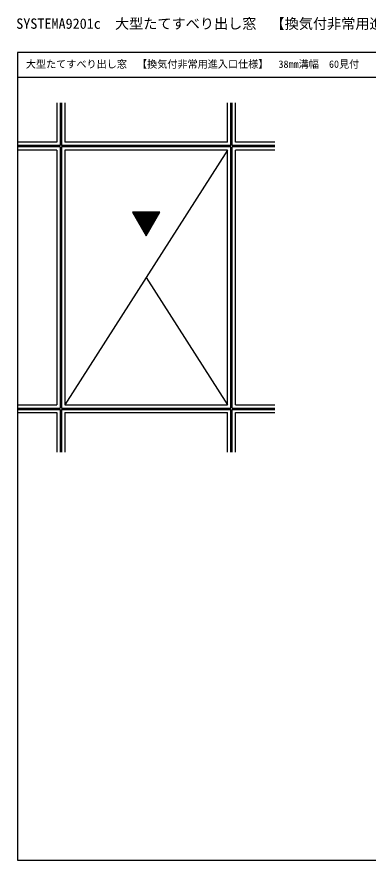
# Model space of a CAD drawing. Units: millimetres, scale not verified. Extents: x -960 to 961, y -419 to 416.
# Drawn here: x -960 to -612, y -419 to 416 of the extents above; entities that cross this region are included whole.
import ezdxf
from ezdxf.enums import TextEntityAlignment as Align

# ---------------------------------------------------------------- set-up
doc = ezdxf.new("R2010")
doc.units = ezdxf.units.MM
doc.header["$LTSCALE"] = 2
for name, color, linetype in [('0-1_USER1', 3, 'Continuous'), ('0-6_YKK_A1', 4, 'Continuous'), ('0-8_YKK_ZWAK', 7, 'Continuous')]:
    doc.layers.add(name, color=color, linetype=linetype)
doc.styles.add('ＭＳ ゴシック', font='')
doc.styles.get('ＭＳ ゴシック').set_extended_font_data('MS Gothic')

msp = doc.modelspace()

# ---------------------------------------------------------------- linework, layer by layer
at = {"layer": '0-6_YKK_A1'}
for p, q in [((-920.4, 331.1), (-920.4, 292.1)), ((-917.15, 331.1), (-917.15, 288.85)), ((-915.85, 331.1), (-915.85, 288.85)), ((-912.6, 331.1), (-912.6, 292.1)), ((-751.4, 292.1), (-751.4, 331.1)), ((-748.15, 288.85), (-748.15, 331.1)), ((-746.85, 288.85), (-746.85, 331.1)), ((-743.6, 292.1), (-743.6, 331.1)), ((-920.4, 292.1), (-959.4, 292.1)), ((-917.15, 288.85), (-959.4, 288.85)), ((-917.15, 287.55), (-959.4, 287.55)), ((-920.4, 284.3), (-959.4, 284.3)), ((-920.4, 284.3), (-920.4, 32.1)), ((-917.15, 287.55), (-917.15, 28.85)), ((-748.15, 288.85), (-915.85, 288.85)), ((-748.15, 287.55), (-915.85, 287.55)), ((-915.85, 287.55), (-915.85, 28.85)), ((-751.4, 292.1), (-912.6, 292.1)), ((-912.6, 284.3), (-912.6, 32.1)), ((-751.4, 284.3), (-912.6, 284.3)), ((-751.4, 284.3), (-912.6, 32.1)), ((-751.4, 32.1), (-751.4, 284.3)), ((-748.15, 28.85), (-748.15, 287.55)), ((-704.6, 288.85), (-746.85, 288.85)), ((-704.6, 287.55), (-746.85, 287.55)), ((-746.85, 28.85), (-746.85, 287.55)), ((-704.6, 292.1), (-743.6, 292.1)), ((-704.6, 284.3), (-743.6, 284.3)), ((-743.6, 32.1), (-743.6, 284.3)), ((-818.535, 222.811), (-845.465, 222.811)), ((-818.835, 222.291), (-845.165, 222.291)), ((-819.135, 221.771), (-844.865, 221.771)), ((-819.436, 221.251), (-844.564, 221.251)), ((-819.736, 220.731), (-844.264, 220.731)), ((-820.036, 220.211), (-843.964, 220.211)), ((-820.336, 219.691), (-843.664, 219.691)), ((-820.636, 219.171), (-843.364, 219.171)), ((-820.937, 218.651), (-843.063, 218.651)), ((-821.237, 218.131), (-842.763, 218.131)), ((-821.537, 217.611), (-842.463, 217.611)), ((-821.837, 217.091), (-842.163, 217.091)), ((-822.138, 216.571), (-841.862, 216.571)), ((-822.438, 216.051), (-841.562, 216.051)), ((-822.738, 215.531), (-841.262, 215.531)), ((-823.038, 215.011), (-840.962, 215.011)), ((-823.338, 214.491), (-840.662, 214.491)), ((-823.639, 213.971), (-840.361, 213.971)), ((-823.939, 213.451), (-840.061, 213.451)), ((-824.239, 212.931), (-839.761, 212.931)), ((-824.539, 212.411), (-839.461, 212.411)), ((-824.84, 211.891), (-839.16, 211.891)), ((-825.14, 211.371), (-838.86, 211.371)), ((-825.44, 210.851), (-838.56, 210.851)), ((-825.74, 210.331), (-838.26, 210.331)), ((-826.04, 209.811), (-837.96, 209.811)), ((-826.341, 209.291), (-837.659, 209.291)), ((-826.641, 208.771), (-837.359, 208.771)), ((-826.941, 208.251), (-837.059, 208.251)), ((-827.241, 207.731), (-836.759, 207.731)), ((-827.542, 207.211), (-836.458, 207.211)), ((-827.842, 206.691), (-836.158, 206.691)), ((-828.142, 206.171), (-835.858, 206.171)), ((-828.442, 205.651), (-835.558, 205.651)), ((-828.742, 205.131), (-835.258, 205.131)), ((-829.043, 204.611), (-834.957, 204.611)), ((-829.343, 204.091), (-834.657, 204.091)), ((-829.643, 203.571), (-834.357, 203.571)), ((-829.943, 203.051), (-834.057, 203.051)), ((-830.244, 202.531), (-833.756, 202.531)), ((-830.544, 202.011), (-833.456, 202.011)), ((-830.844, 201.491), (-833.156, 201.491)), ((-831.144, 200.971), (-832.856, 200.971)), ((-831.444, 200.451), (-832.556, 200.451)), ((-831.745, 199.931), (-832.255, 199.931)), ((-832, 158.2), (-751.4, 32.1)), ((-959.4, 32.1), (-920.4, 32.1)), ((-959.4, 28.85), (-917.15, 28.85)), ((-959.4, 27.55), (-917.15, 27.55)), ((-917.15, 27.55), (-917.15, -14.7)), ((-915.85, 28.85), (-748.15, 28.85)), ((-915.85, 27.55), (-915.85, -14.7)), ((-915.85, 27.55), (-748.15, 27.55)), ((-912.6, 32.1), (-751.4, 32.1)), ((-748.15, -14.7), (-748.15, 27.55)), ((-746.85, 28.85), (-704.6, 28.85)), ((-746.85, 27.55), (-704.6, 27.55)), ((-746.85, -14.7), (-746.85, 27.55)), ((-743.6, 32.1), (-704.6, 32.1)), ((-959.4, 24.3), (-920.4, 24.3)), ((-920.4, 24.3), (-920.4, -14.7)), ((-912.6, 24.3), (-912.6, -14.7)), ((-912.6, 24.3), (-751.4, 24.3)), ((-751.4, -14.7), (-751.4, 24.3)), ((-743.6, 24.3), (-704.6, 24.3)), ((-743.6, -14.7), (-743.6, 24.3))]:
    msp.add_line(p, q, dxfattribs=at)
msp.add_lwpolyline([(-832, 199.489), (-818.49, 222.889), (-845.51, 222.889)], close=True, dxfattribs=at)
at = {"layer": '0-8_YKK_ZWAK'}
for p, q in [((-959.4, 381.1), (-959.4, -418.9)), ((960.6, 381.1), (-959.4, 381.1)), ((960.6, 356.1), (-959.4, 356.1))]:
    msp.add_line(p, q, dxfattribs=at)
msp.add_lwpolyline([(-959.4, -418.9), (960.6, -418.9), (960.6, 381.1)], dxfattribs=at)

# ---------------------------------------------------------------- texts
at = {"layer": '0-1_USER1', "style": 'ＭＳ ゴシック'}
for s, height, p in [('SYSTEMA9201c\u3000大型たてすべり出し窓\u3000【換気付非常用進入口仕様】', 10.26, (-960.59, 401.396)), ('大型たてすべり出し窓\u3000【換気付非常用進入口仕様】\u300038mm溝幅\u300060見付', 7.331, (-951.024, 363.628))]:
    msp.add_text(s, height=height, dxfattribs=at).set_placement(p, align=Align.BOTTOM_LEFT)

doc.saveas('drawing.dxf')
